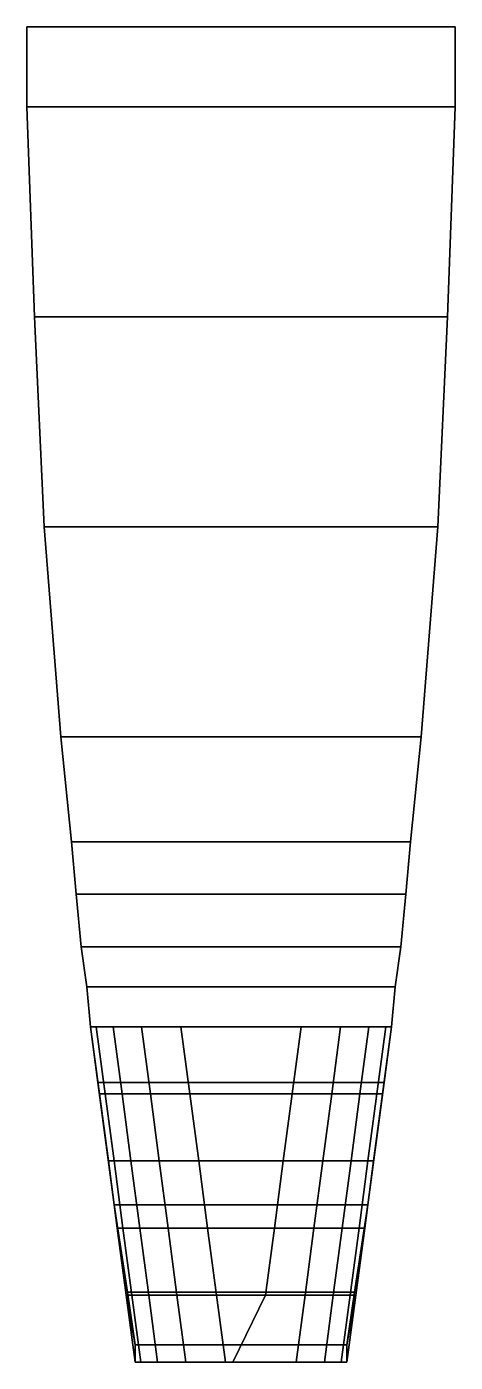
# Model space of a CAD drawing. Extents: x -4.5 to 4.5, y -28.1 to 0.
import ezdxf

# ---------------------------------------------------------------- set-up
doc = ezdxf.new("R2010")
doc.units = 0
doc.layers.add('METAL', color=146, linetype='CONTINUOUS')

msp = doc.modelspace()

# ---------------------------------------------------------------- meshes
at = {"layer": 'METAL'}
mesh = msp.add_polyface(dxfattribs=at)
corners = [(1.27, -21.059, -45), (1.27, -21.059, -45), (1.27, -21.059, -45), (1.083, -22.472, -45), (1.083, -22.472, -45), (0.896, -23.885, -45), (0.896, -23.885, -45), (0.709, -25.298, -45), (0.709, -25.298, -45), (0.522, -26.711, -45), (0.522, -26.711, -45), (-0.165, -28.124, -45), (-0.165, -28.124, -45), (-0.165, -28.124, -45), (-0.322, -28.124, -45), (-0.322, -28.124, -45), (-0.322, -28.124, -45), (-0.509, -26.711, -45), (-0.509, -26.711, -45), (-0.696, -25.298, -45), (-0.696, -25.298, -45), (-0.882, -23.885, -45), (-0.882, -23.885, -45), (-1.069, -22.472, -45), (-1.069, -22.472, -45), (-1.256, -21.059, -45), (-1.256, -21.059, -45), (-1.256, -21.059, -45), (2.101, -21.059, -44.881), (2.101, -21.059, -44.881), (2.101, -21.059, -44.881), (1.914, -22.472, -44.881), (1.914, -22.472, -44.881), (1.727, -23.885, -44.881), (1.727, -23.885, -44.881), (1.54, -25.298, -44.881), (1.54, -25.298, -44.881), (1.354, -26.711, -44.881), (1.354, -26.711, -44.881), (1.167, -28.124, -44.881), (1.167, -28.124, -44.881), (1.167, -28.124, -44.881), (-1.153, -28.124, -44.881), (-1.153, -28.124, -44.881), (-1.153, -28.124, -44.881), (-1.34, -26.711, -44.881), (-1.34, -26.711, -44.881), (-1.527, -25.298, -44.881), (-1.527, -25.298, -44.881), (-1.714, -23.885, -44.881), (-1.714, -23.885, -44.881), (-1.9, -22.472, -44.881), (-1.9, -22.472, -44.881), (-2.087, -21.059, -44.881), (-2.087, -21.059, -44.881), (-2.087, -21.059, -44.881), (2.695, -21.059, -44.525), (2.695, -21.059, -44.525), (2.695, -21.059, -44.525), (2.508, -22.472, -44.525), (2.508, -22.472, -44.525), (2.321, -23.885, -44.525), (2.321, -23.885, -44.525), (2.134, -25.298, -44.525), (2.134, -25.298, -44.525), (1.947, -26.711, -44.525), (1.947, -26.711, -44.525), (1.76, -28.124, -44.525), (1.76, -28.124, -44.525), (1.76, -28.124, -44.525), (-1.747, -28.124, -44.525), (-1.747, -28.124, -44.525), (-1.747, -28.124, -44.525), (-1.934, -26.711, -44.525), (-1.934, -26.711, -44.525), (-2.121, -25.298, -44.525), (-2.121, -25.298, -44.525), (-2.307, -23.885, -44.525), (-2.307, -23.885, -44.525), (-2.494, -22.472, -44.525), (-2.494, -22.472, -44.525), (-2.681, -21.059, -44.525), (-2.681, -21.059, -44.525), (-2.681, -21.059, -44.525), (3.051, -21.059, -43.931), (3.051, -21.059, -43.931), (3.051, -21.059, -43.931), (2.864, -22.472, -43.931), (2.864, -22.472, -43.931), (2.677, -23.885, -43.931), (2.677, -23.885, -43.931), (2.49, -25.298, -43.931), (2.49, -25.298, -43.931), (2.304, -26.711, -43.931), (2.304, -26.711, -43.931), (2.117, -28.124, -43.931), (2.117, -28.124, -43.931), (2.117, -28.124, -43.931), (-2.103, -28.124, -43.931), (-2.103, -28.124, -43.931), (-2.103, -28.124, -43.931), (-2.29, -26.711, -43.931), (-2.29, -26.711, -43.931), (-2.477, -25.298, -43.931), (-2.477, -25.298, -43.931), (-2.664, -23.885, -43.931), (-2.664, -23.885, -43.931), (-2.85, -22.472, -43.931), (-2.85, -22.472, -43.931), (-3.037, -21.059, -43.931), (-3.037, -21.059, -43.931), (-3.037, -21.059, -43.931), (3.17, -21.059, -43.1), (3.17, -21.059, -43.1), (3.17, -21.059, -43.1), (2.983, -22.472, -43.1), (2.983, -22.472, -43.1), (2.796, -23.885, -43.1), (2.796, -23.885, -43.1), (2.609, -25.298, -43.1), (2.609, -25.298, -43.1), (2.422, -26.711, -43.1), (2.422, -26.711, -43.1), (2.235, -28.124, -43.1), (2.235, -28.124, -43.1), (2.235, -28.124, -43.1), (-2.222, -28.124, -43.1), (-2.222, -28.124, -43.1), (-2.222, -28.124, -43.1), (-2.409, -26.711, -43.1), (-2.409, -26.711, -43.1), (-2.596, -25.298, -43.1), (-2.596, -25.298, -43.1), (-2.782, -23.885, -43.1), (-2.782, -23.885, -43.1), (-2.969, -22.472, -43.1), (-2.969, -22.472, -43.1), (-3.156, -21.059, -43.1), (-3.156, -21.059, -43.1), (-3.156, -21.059, -43.1), (3.17, -21.059, -21.887), (3.17, -21.059, -21.887), (3.17, -21.059, -21.887), (2.983, -22.472, -21.887), (2.796, -23.885, -21.887), (2.609, -25.298, -21.887), (2.422, -26.711, -21.887), (2.235, -28.124, -21.887), (2.235, -28.124, -21.887), (-2.222, -28.124, -21.887), (-2.222, -28.124, -21.887), (-2.409, -26.711, -21.887), (-2.596, -25.298, -21.887), (-2.782, -23.885, -21.887), (-2.969, -22.472, -21.887), (-3.156, -21.059, -21.887), (-3.156, -21.059, -21.887), (-3.156, -21.059, -21.887), (3.253, -20.216, -18.843), (3.253, -20.216, -18.843), (3.253, -20.216, -18.843), (-3.239, -20.216, -18.843), (-3.239, -20.216, -18.843), (-3.239, -20.216, -18.843), (3.372, -19.374, -17.353), (3.372, -19.374, -17.353), (3.372, -19.374, -17.353), (-3.358, -19.374, -17.353), (-3.358, -19.374, -17.353), (-3.358, -19.374, -17.353), (3.472, -18.268, -16.038), (3.472, -18.268, -16.038), (3.472, -18.268, -16.038), (-3.458, -18.268, -16.038), (-3.458, -18.268, -16.038), (-3.458, -18.268, -16.038), (3.572, -17.163, -15.049), (3.572, -17.163, -15.049), (3.572, -17.163, -15.049), (-3.558, -17.163, -15.049), (-3.558, -17.163, -15.049), (-3.558, -17.163, -15.049), (3.796, -14.952, -13.753), (3.796, -14.952, -13.753), (3.796, -14.952, -13.753), (-3.782, -14.952, -13.753), (-3.782, -14.952, -13.753), (-3.782, -14.952, -13.753), (4.15, -10.529, -11.131), (4.15, -10.529, -11.131), (4.15, -10.529, -11.131), (-4.136, -10.529, -11.131), (-4.136, -10.529, -11.131), (-4.136, -10.529, -11.131), (4.353, -6.107, -8.598), (4.353, -6.107, -8.598), (4.353, -6.107, -8.598), (-4.339, -6.107, -8.598), (-4.339, -6.107, -8.598), (-4.339, -6.107, -8.598), (4.514, -1.685, -5.984), (4.514, -1.685, -5.984), (4.514, -1.685, -5.984), (-4.5, -1.685, -5.984), (-4.5, -1.685, -5.984), (-4.5, -1.685, -5.984), (4.514, 0, -5.021), (4.514, 0, -5.021), (4.514, 0, -5.021), (-4.5, 0, -5.021), (-4.5, 0, -5.021), (-4.5, 0, -5.021), (2.235, -28.124, -0.946), (2.235, -28.124, -0.946), (2.235, -28.124, -0.946), (-2.222, -28.124, -0.946), (-2.222, -28.124, -0.946), (-2.222, -28.124, -0.946), (2.235, -27.756, 1.633), (2.235, -27.756, 1.633), (2.235, -27.756, 1.633), (-2.222, -27.756, 1.633), (-2.222, -27.756, 1.633), (-2.222, -27.756, 1.633), (2.397, -26.651, 3.475), (2.397, -26.651, 3.475), (2.397, -26.651, 3.475), (-2.384, -26.651, 3.475), (-2.384, -26.651, 3.475), (-2.384, -26.651, 3.475), (2.677, -24.809, 4.58), (2.677, -24.809, 4.58), (2.677, -24.809, 4.58), (-2.664, -24.809, 4.58), (-2.664, -24.809, 4.58), (-2.664, -24.809, 4.58), (4.514, -1.685, 4.948), (4.514, -1.685, 4.948), (4.514, 0, 4.948), (4.514, 0, 4.948), (4.514, 0, 4.948), (4.353, -6.107, 4.948), (4.353, -6.107, 4.948), (4.15, -10.529, 4.948), (4.15, -10.529, 4.948), (3.796, -14.952, 4.948), (3.796, -14.952, 4.948), (3.572, -17.163, 4.948), (3.572, -17.163, 4.948), (3.472, -18.268, 4.948), (3.472, -18.268, 4.948), (3.372, -19.374, 4.948), (3.372, -19.374, 4.948), (3.253, -20.216, 4.948), (3.253, -20.216, 4.948), (3.17, -21.059, 4.948), (3.17, -21.059, 4.948), (3.018, -22.23, 4.948), (3.018, -22.23, 4.948), (3.018, -22.23, 4.948), (-3.004, -22.23, 4.948), (-3.004, -22.23, 4.948), (-3.004, -22.23, 4.948), (-3.156, -21.059, 4.948), (-3.156, -21.059, 4.948), (-3.239, -20.216, 4.948), (-3.239, -20.216, 4.948), (-3.358, -19.374, 4.948), (-3.358, -19.374, 4.948), (-3.458, -18.268, 4.948), (-3.458, -18.268, 4.948), (-3.558, -17.163, 4.948), (-3.558, -17.163, 4.948), (-3.782, -14.952, 4.948), (-3.782, -14.952, 4.948), (-4.136, -10.529, 4.948), (-4.136, -10.529, 4.948), (-4.339, -6.107, 4.948), (-4.339, -6.107, 4.948), (-4.5, -1.685, 4.948), (-4.5, -1.685, 4.948), (-4.5, 0, 4.948), (-4.5, 0, 4.948), (-4.5, 0, 4.948)]
mesh.append_faces([[corners[k] for k in face] for face in [(199, 193, 275, 277), (243, 190, 196, 241), (239, 208, 210, 281), (125, 148, 149, 127), (259, 256, 264, 262), (132, 152, 153, 134), (257, 143, 141, 255), (7, 19, 21, 5), (244, 276, 274, 246), (212, 215, 149, 148), (216, 221, 151, 150), (118, 144, 145, 120), (169, 163, 265, 267), (187, 181, 271, 273), (193, 187, 273, 275), (279, 282, 211, 205), (277, 279, 205, 199), (253, 160, 166, 251), (247, 178, 184, 245), (245, 184, 190, 243), (202, 238, 236, 236), (202, 236, 241, 196), (240, 283, 280, 237), (237, 280, 278, 242), (242, 278, 276, 244), (266, 254, 252, 268), (272, 248, 246, 274), (181, 175, 269, 271), (249, 172, 178, 247), (270, 250, 248, 272), (163, 156, 263, 265), (255, 141, 160, 253), (264, 256, 254, 266), (222, 217, 214, 219), (228, 223, 220, 225), (234, 229, 226, 231), (261, 235, 232, 258), (90, 117, 119, 92), (106, 104, 131, 133), (62, 89, 91, 64), (34, 61, 63, 36), (6, 33, 35, 8), (78, 76, 103, 105), (50, 48, 75, 77), (22, 20, 47, 49), (157, 142, 114, 138), (86, 111, 138, 114), (58, 83, 111, 86), (30, 55, 83, 58), (2, 27, 55, 30), (202, 207, 238, 238), (209, 206, 200, 203), (204, 201, 195, 198), (197, 194, 188, 191), (192, 189, 183, 186), (185, 182, 176, 179), (162, 159, 140, 155), (168, 165, 158, 161), (174, 171, 164, 167), (175, 169, 267, 269), (251, 166, 172, 249), (268, 252, 250, 270), (180, 177, 170, 173), (100, 97, 125, 127), (72, 69, 97, 100), (44, 41, 69, 72), (16, 13, 41, 44), (128, 150, 151, 130), (130, 151, 152, 132), (156, 139, 136, 154), (154, 136, 134, 153), (11, 14, 17, 9), (9, 17, 19, 7), (25, 0, 3, 23), (23, 3, 5, 21), (113, 141, 143, 116), (116, 143, 144, 118), (147, 124, 122, 146), (146, 122, 120, 145), (85, 112, 115, 88), (88, 115, 117, 90), (123, 96, 94, 121), (121, 94, 92, 119), (102, 99, 126, 129), (104, 102, 129, 131), (135, 137, 110, 108), (133, 135, 108, 106), (57, 84, 87, 60), (60, 87, 89, 62), (95, 68, 66, 93), (93, 66, 64, 91), (29, 56, 59, 32), (32, 59, 61, 34), (67, 40, 38, 65), (65, 38, 36, 63), (1, 28, 31, 4), (4, 31, 33, 6), (39, 12, 10, 37), (37, 10, 8, 35), (74, 71, 98, 101), (76, 74, 101, 103), (107, 109, 82, 80), (105, 107, 80, 78), (46, 43, 70, 73), (48, 46, 73, 75), (79, 81, 54, 52), (77, 79, 52, 50), (18, 15, 42, 45), (20, 18, 45, 47), (51, 53, 26, 24), (49, 51, 24, 22), (260, 263, 156, 154), (233, 260, 154, 153), (227, 233, 153, 152), (221, 227, 152, 151), (230, 144, 143, 257), (224, 145, 144, 230), (218, 146, 145, 224), (213, 147, 146, 218)]])

doc.saveas('drawing.dxf')
